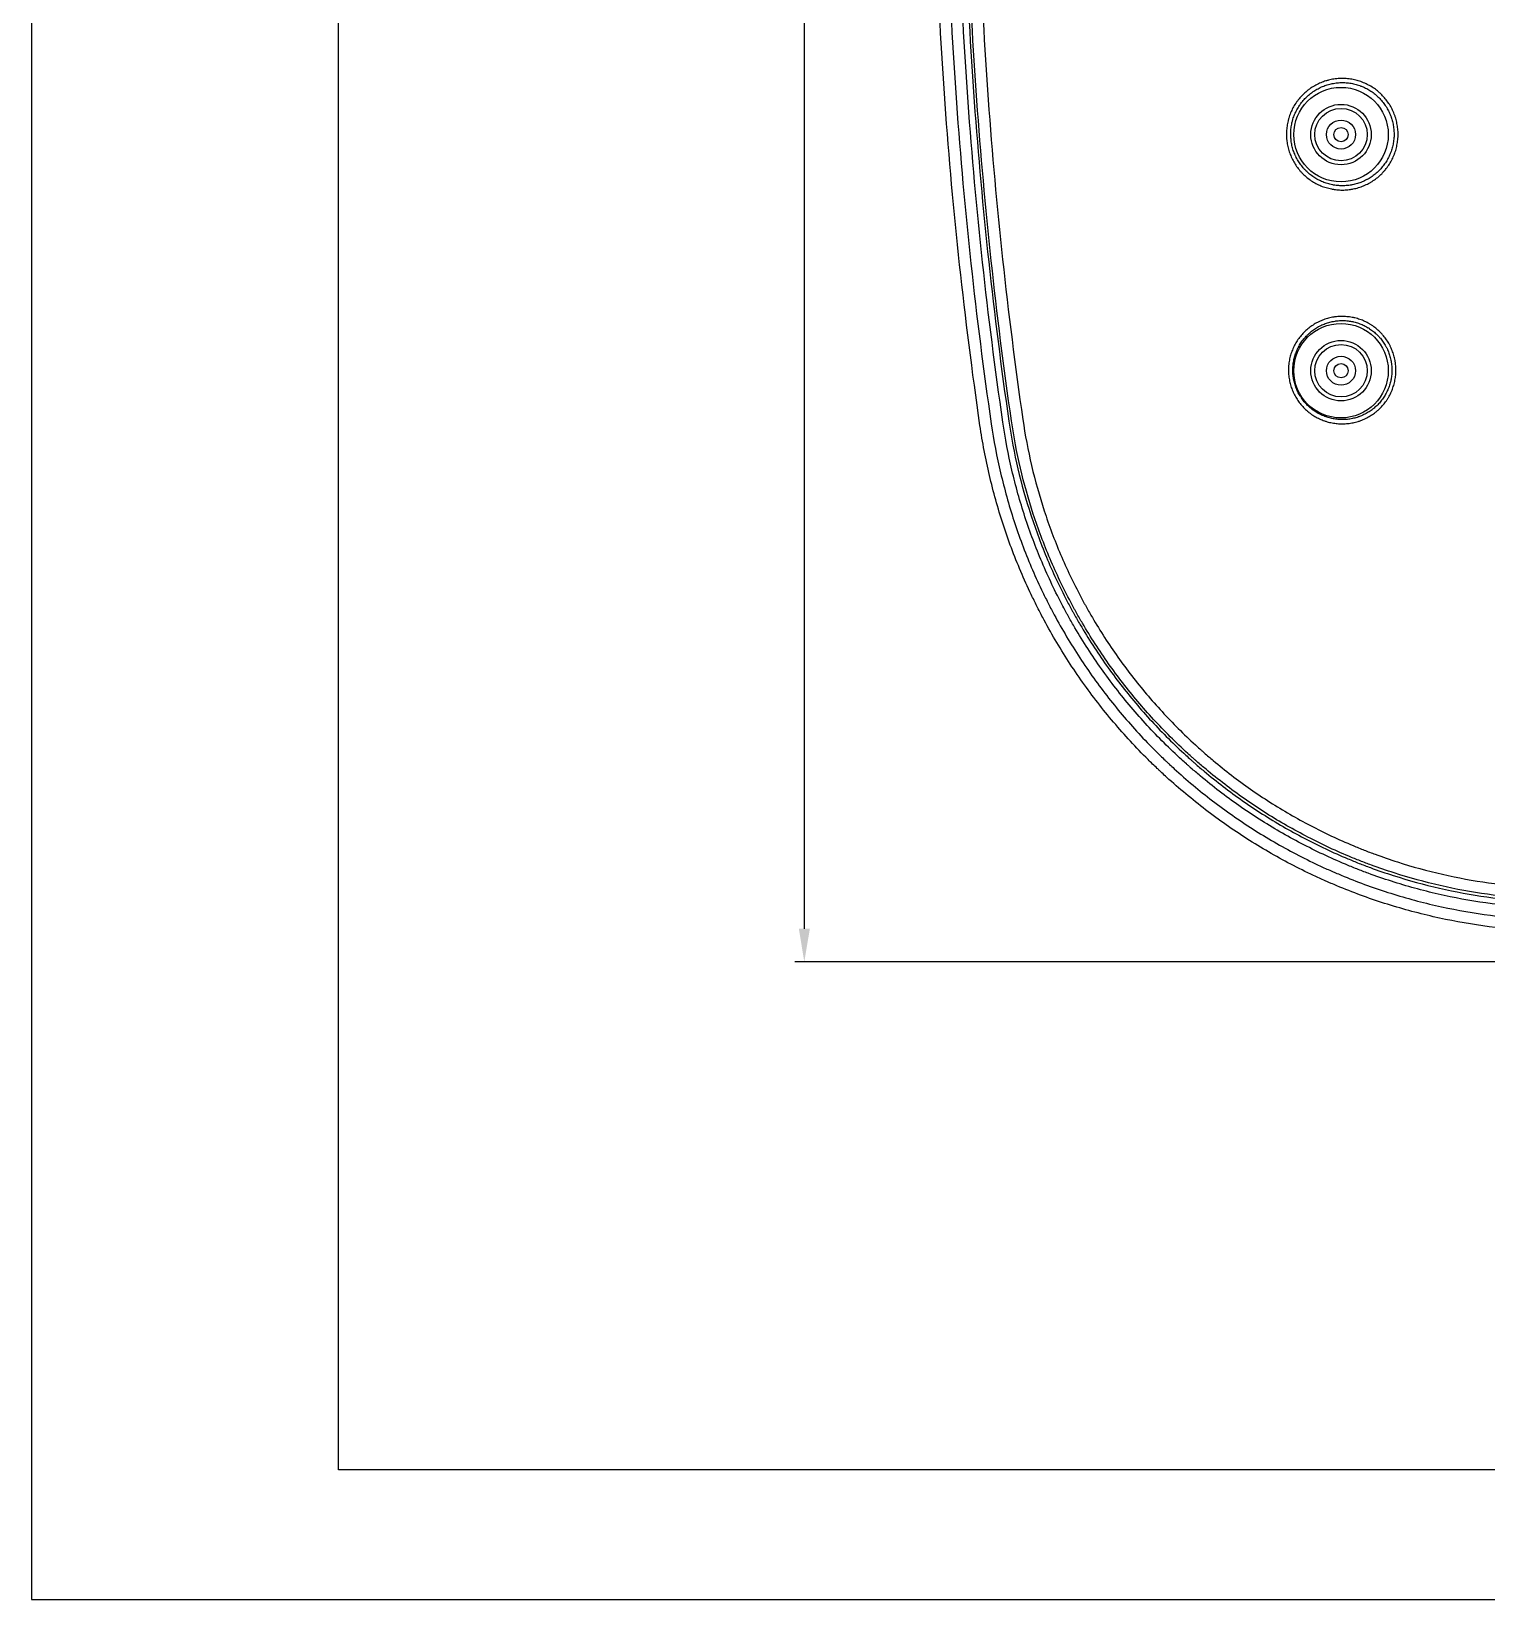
# Model space of a CAD drawing. Extents: x 60870 to 61464, y -29263 to -28843.
# Drawn here: x 60870 to 60993.2, y -29263.5 to -29130.6 of the extents above; entities that cross this region are included whole.
import ezdxf

# ---------------------------------------------------------------- set-up
doc = ezdxf.new("R2010")
doc.units = 0
doc.header["$LTSCALE"] = 7
doc.header["$MEASUREMENT"] = 0
doc.layers.get('0').update_dxf_attribs({"color": 2, "linetype": 'CONTINUOUS'})
for name, color, linetype in [('08_ALL_FEATURES', 7, 'CONTINUOUS'), ('DIM', 2, 'CONTINUOUS'), ('TXT', 4, 'CONTINUOUS')]:
    doc.layers.add(name, color=color, linetype=linetype)

# ---------------------------------------------------------------- blocks, each defined once
blk = doc.blocks.new('BORDER')
for p, q in [((0, 1), (0, 0)), ((0, 0), (1, 0))]:
    blk.add_line(p, q)

msp = doc.modelspace()

# ---------------------------------------------------------------- linework, layer by layer
at = {"layer": '08_ALL_FEATURES', "color": 7, "linetype": 'Continuous'}
for centre, radius in [((60980.92, -29139.39), 4), ((60980.92, -29139.39), 2.56), ((60980.92, -29139.39), 2.22), ((60980.92, -29139.39), 1.23), ((60980.92, -29139.39), 0.6), ((60980.92, -29159.39), 4), ((60980.92, -29159.39), 2.56), ((60980.92, -29159.39), 2.22), ((60980.92, -29159.39), 1.23), ((60980.92, -29159.39), 0.6)]:
    msp.add_circle(centre, radius, dxfattribs=at)
for points, knots in [([(60950.35, -29164.02), (60949.7, -29159.49), (60948.55, -29150.42), (60947.32, -29136.78), (60946.58, -29123.11), (60946.42, -29113.96), (60946.42, -29104.81), (60946.58, -29095.67), (60947.32, -29081.99), (60948.55, -29068.35), (60949.7, -29059.28), (60950.35, -29054.75)], [0, 0, 0, 0, 0.125, 0.25, 0.375, 0.5, 0.5, 0.625, 0.75, 0.875, 1, 1, 1, 1]), ([(60951.31, -29054.88), (60950.65, -29059.4), (60949.51, -29068.45), (60948.28, -29082.06), (60947.55, -29095.7), (60947.38, -29104.82), (60947.38, -29113.95), (60947.55, -29123.07), (60948.28, -29136.72), (60949.51, -29150.33), (60950.65, -29159.37), (60951.31, -29163.89)], [0, 0, 0, 0, 0.125, 0.25, 0.375, 0.5, 0.5, 0.625, 0.75, 0.875, 1, 1, 1, 1]), ([(60952.29, -29163.75), (60951.64, -29159.24), (60950.49, -29150.22), (60949.27, -29136.64), (60948.54, -29123.04), (60948.37, -29113.94), (60948.37, -29104.83), (60948.54, -29095.74), (60949.27, -29082.13), (60950.49, -29068.56), (60951.64, -29059.54), (60952.29, -29055.03)], [0, 0, 0, 0, 0.125, 0.25, 0.375, 0.5, 0.5, 0.625, 0.75, 0.875, 1, 1, 1, 1]), ([(60952.8, -29055.11), (60952.15, -29059.61), (60951.01, -29068.62), (60949.79, -29082.17), (60949.05, -29095.76), (60948.89, -29104.84), (60948.89, -29113.94), (60949.05, -29123.02), (60949.79, -29136.61), (60951.01, -29150.16), (60952.15, -29159.17), (60952.8, -29163.67)], [0, 0, 0, 0, 0.125, 0.25, 0.375, 0.5, 0.5, 0.625, 0.75, 0.875, 1, 1, 1, 1]), ([(60953.02, -29163.64), (60952.37, -29159.12), (60951.8, -29154.6), (60950.82, -29145.55), (60950.01, -29136.51), (60949.28, -29122.95), (60949.03, -29109.39), (60949.28, -29095.83), (60950.01, -29082.26), (60950.82, -29073.22), (60951.8, -29064.18), (60952.37, -29059.66), (60953.02, -29055.14)], [0, 0, 0, 0, 0.125, 0.125, 0.25, 0.375, 0.5, 0.625, 0.75, 0.875, 0.875, 1, 1, 1, 1]), ([(60953.98, -29055.27), (60953.33, -29059.78), (60952.76, -29064.29), (60951.78, -29073.31), (60950.97, -29082.33), (60950.24, -29095.86), (60950, -29109.39), (60950.24, -29122.92), (60950.97, -29136.45), (60951.78, -29145.47), (60952.76, -29154.49), (60953.33, -29159), (60953.98, -29163.51)], [0, 0, 0, 0, 0.125, 0.125, 0.25, 0.375, 0.5, 0.625, 0.75, 0.875, 0.875, 1, 1, 1, 1]), ([(60976.66, -29141.17), (60976.6, -29141.03), (60976.55, -29140.88), (60976.46, -29140.59), (60976.38, -29140.29), (60976.34, -29139.98), (60976.32, -29139.79), (60976.31, -29139.75), (60976.31, -29139.67), (60976.31, -29139.64), (60976.3, -29139.52), (60976.3, -29139.44), (60976.3, -29139.21), (60976.31, -29138.9), (60976.36, -29138.6), (60976.4, -29138.37), (60976.42, -29138.29), (60976.45, -29138.18), (60976.46, -29138.14), (60976.48, -29138.07), (60976.49, -29138.03), (60976.54, -29137.84), (60976.6, -29137.7), (60976.71, -29137.41), (60976.78, -29137.27), (60976.92, -29137), (60977, -29136.87), (60977.11, -29136.71), (60977.13, -29136.67), (60977.18, -29136.61), (60977.25, -29136.52), (60977.32, -29136.42), (60977.47, -29136.25), (60977.67, -29136.02), (60977.9, -29135.81), (60978.08, -29135.66), (60978.14, -29135.61), (60978.23, -29135.54), (60978.27, -29135.52), (60978.33, -29135.48), (60978.36, -29135.45), (60978.52, -29135.35), (60978.79, -29135.19), (60979.07, -29135.06), (60979.35, -29134.94), (60979.5, -29134.88), (60979.68, -29134.83), (60979.72, -29134.82), (60979.8, -29134.8), (60979.91, -29134.77), (60980.02, -29134.74), (60980.25, -29134.7), (60980.55, -29134.65), (60980.86, -29134.63), (60981.05, -29134.63), (60981.09, -29134.63), (60981.17, -29134.64), (60981.21, -29134.64), (60981.33, -29134.64), (60981.4, -29134.65), (60981.64, -29134.67), (60981.94, -29134.72), (60982.24, -29134.79), (60982.46, -29134.86), (60982.53, -29134.88), (60982.64, -29134.92), (60982.68, -29134.93), (60982.75, -29134.96), (60982.79, -29134.98), (60982.97, -29135.05), (60983.11, -29135.12), (60983.38, -29135.26), (60983.65, -29135.42), (60983.9, -29135.6), (60984.05, -29135.72), (60984.08, -29135.75), (60984.13, -29135.8), (60984.16, -29135.83), (60984.25, -29135.9), (60984.31, -29135.96), (60984.47, -29136.12), (60984.68, -29136.35), (60984.86, -29136.6), (60984.97, -29136.76), (60984.99, -29136.79), (60985.04, -29136.86), (60985.06, -29136.89), (60985.12, -29136.99), (60985.15, -29137.06), (60985.26, -29137.26), (60985.33, -29137.4), (60985.42, -29137.62), (60985.46, -29137.73), (60985.5, -29137.84), (60985.52, -29137.91), (60985.54, -29137.95), (60985.59, -29138.14), (60985.63, -29138.29), (60985.69, -29138.59), (60985.74, -29138.89), (60985.75, -29139.2), (60985.75, -29139.4), (60985.75, -29139.43), (60985.75, -29139.51), (60985.75, -29139.55), (60985.74, -29139.67), (60985.74, -29139.75), (60985.71, -29139.98), (60985.67, -29140.28), (60985.59, -29140.58), (60985.53, -29140.8), (60985.5, -29140.88), (60985.46, -29140.99), (60985.45, -29141.02), (60985.42, -29141.09), (60985.41, -29141.13), (60985.33, -29141.31), (60985.27, -29141.45), (60985.12, -29141.72), (60985.04, -29141.85), (60984.87, -29142.11), (60984.78, -29142.23), (60984.66, -29142.39), (60984.63, -29142.41), (60984.58, -29142.47), (60984.5, -29142.56), (60984.42, -29142.65), (60984.26, -29142.81), (60984.03, -29143.02), (60983.78, -29143.2), (60983.59, -29143.33), (60983.52, -29143.37), (60983.42, -29143.43), (60983.39, -29143.45), (60983.32, -29143.49), (60983.29, -29143.51), (60983.12, -29143.6), (60982.84, -29143.73), (60982.55, -29143.84), (60982.25, -29143.93), (60982.1, -29143.96), (60981.91, -29144), (60981.87, -29144.01), (60981.8, -29144.02), (60981.68, -29144.04), (60981.57, -29144.05), (60981.34, -29144.08), (60981.03, -29144.09), (60980.72, -29144.08), (60980.49, -29144.06), (60980.41, -29144.05), (60980.3, -29144.03), (60980.26, -29144.02), (60980.18, -29144.01), (60980.14, -29144), (60979.95, -29143.96), (60979.65, -29143.89), (60979.36, -29143.79), (60979.15, -29143.7), (60979.08, -29143.67), (60978.97, -29143.62), (60978.94, -29143.6), (60978.87, -29143.57), (60978.83, -29143.55), (60978.66, -29143.46), (60978.53, -29143.38), (60978.27, -29143.21), (60978.03, -29143.02), (60977.8, -29142.82), (60977.66, -29142.68), (60977.63, -29142.65), (60977.58, -29142.59), (60977.55, -29142.57), (60977.47, -29142.48), (60977.42, -29142.42), (60977.27, -29142.24), (60977.09, -29141.99), (60976.93, -29141.73), (60976.79, -29141.46), (60976.72, -29141.32), (60976.66, -29141.17)], [0, 0, 0, 0, 0.015625, 0.015625, 0.03125, 0.046875, 0.046875, 0.050781, 0.050781, 0.054687, 0.054687, 0.0625, 0.0625, 0.078125, 0.09375, 0.09375, 0.101562, 0.101562, 0.105469, 0.105469, 0.109375, 0.109375, 0.125, 0.125, 0.140625, 0.140625, 0.15625, 0.15625, 0.160156, 0.160156, 0.164062, 0.171875, 0.171875, 0.1875, 0.203125, 0.203125, 0.210937, 0.210937, 0.214844, 0.214844, 0.21875, 0.21875, 0.234375, 0.25, 0.25, 0.265625, 0.265625, 0.269531, 0.269531, 0.273437, 0.28125, 0.28125, 0.296875, 0.3125, 0.3125, 0.316406, 0.316406, 0.320312, 0.320312, 0.328125, 0.328125, 0.34375, 0.359375, 0.359375, 0.367187, 0.367187, 0.371094, 0.371094, 0.375, 0.375, 0.390625, 0.390625, 0.40625, 0.421875, 0.421875, 0.425781, 0.425781, 0.429687, 0.429687, 0.4375, 0.4375, 0.453125, 0.46875, 0.46875, 0.472656, 0.472656, 0.476562, 0.476562, 0.484375, 0.484375, 0.5, 0.5, 0.507813, 0.511719, 0.511719, 0.515625, 0.515625, 0.53125, 0.53125, 0.546875, 0.5625, 0.5625, 0.566406, 0.566406, 0.570313, 0.570313, 0.578125, 0.578125, 0.59375, 0.609375, 0.609375, 0.617188, 0.617188, 0.621094, 0.621094, 0.625, 0.625, 0.640625, 0.640625, 0.65625, 0.65625, 0.671875, 0.671875, 0.675781, 0.675781, 0.679688, 0.6875, 0.6875, 0.703125, 0.71875, 0.71875, 0.726563, 0.726563, 0.730469, 0.730469, 0.734375, 0.734375, 0.75, 0.765625, 0.765625, 0.78125, 0.78125, 0.785156, 0.785156, 0.789063, 0.796875, 0.796875, 0.8125, 0.828125, 0.828125, 0.835938, 0.835938, 0.839844, 0.839844, 0.84375, 0.84375, 0.859375, 0.875, 0.875, 0.882813, 0.882813, 0.886719, 0.886719, 0.890625, 0.890625, 0.90625, 0.90625, 0.921875, 0.9375, 0.9375, 0.941406, 0.941406, 0.945313, 0.945313, 0.953125, 0.953125, 0.96875, 0.984375, 0.984375, 1, 1, 1, 1]), ([(60977, -29141.03), (60977.01, -29141.07), (60977.03, -29141.1), (60977.06, -29141.17), (60977.1, -29141.26), (60977.15, -29141.36), (60977.25, -29141.55), (60977.4, -29141.79), (60977.57, -29142.02), (60977.7, -29142.19), (60977.75, -29142.24), (60977.82, -29142.32), (60977.85, -29142.35), (60977.9, -29142.4), (60978.02, -29142.53), (60978.26, -29142.75), (60978.49, -29142.91), (60978.73, -29143.07), (60978.85, -29143.15), (60979.11, -29143.28), (60979.24, -29143.34), (60979.5, -29143.45), (60979.77, -29143.55), (60980.05, -29143.62), (60980.22, -29143.65), (60980.26, -29143.66), (60980.33, -29143.67), (60980.36, -29143.68), (60980.47, -29143.69), (60980.54, -29143.7), (60980.76, -29143.72), (60981.04, -29143.73), (60981.33, -29143.72), (60981.54, -29143.7), (60981.61, -29143.69), (60981.72, -29143.67), (60981.75, -29143.67), (60981.82, -29143.66), (60981.86, -29143.65), (60982.04, -29143.61), (60982.17, -29143.58), (60982.45, -29143.5), (60982.71, -29143.4), (60982.97, -29143.28), (60983.13, -29143.19), (60983.16, -29143.18), (60983.23, -29143.14), (60983.26, -29143.12), (60983.35, -29143.07), (60983.41, -29143.03), (60983.59, -29142.91), (60983.82, -29142.74), (60984.03, -29142.55), (60984.18, -29142.4), (60984.23, -29142.34), (60984.33, -29142.24), (60984.37, -29142.18), (60984.51, -29142.02), (60984.68, -29141.79), (60984.83, -29141.54), (60984.96, -29141.29), (60985.02, -29141.16), (60985.09, -29141), (60985.1, -29140.96), (60985.13, -29140.89), (60985.17, -29140.79), (60985.2, -29140.69), (60985.26, -29140.49), (60985.33, -29140.21), (60985.37, -29139.93), (60985.4, -29139.71), (60985.4, -29139.64), (60985.41, -29139.53), (60985.41, -29139.5), (60985.41, -29139.43), (60985.41, -29139.39), (60985.41, -29139.21), (60985.4, -29138.92), (60985.35, -29138.64), (60985.3, -29138.36), (60985.26, -29138.22), (60985.21, -29138.05), (60985.2, -29138.02), (60985.18, -29137.95), (60985.14, -29137.85), (60985.1, -29137.75), (60985.02, -29137.55), (60984.96, -29137.42), (60984.86, -29137.23), (60984.82, -29137.17), (60984.77, -29137.07), (60984.75, -29137.04), (60984.71, -29136.98), (60984.61, -29136.83), (60984.42, -29136.57), (60984.23, -29136.36), (60984.07, -29136.21), (60984.02, -29136.16), (60983.94, -29136.09), (60983.91, -29136.06), (60983.86, -29136.02), (60983.83, -29135.99), (60983.69, -29135.88), (60983.46, -29135.71), (60983.22, -29135.56), (60982.97, -29135.43), (60982.84, -29135.37), (60982.67, -29135.3), (60982.64, -29135.29), (60982.57, -29135.26), (60982.47, -29135.22), (60982.37, -29135.19), (60982.16, -29135.13), (60981.89, -29135.06), (60981.6, -29135.02), (60981.39, -29135), (60981.32, -29134.99), (60981.21, -29134.99), (60981.17, -29134.99), (60981.1, -29134.98), (60981.07, -29134.98), (60980.89, -29134.98), (60980.6, -29135), (60980.32, -29135.04), (60980.04, -29135.1), (60979.9, -29135.13), (60979.62, -29135.22), (60979.49, -29135.26), (60979.23, -29135.37), (60978.97, -29135.5), (60978.72, -29135.64), (60978.58, -29135.74), (60978.55, -29135.76), (60978.49, -29135.81), (60978.46, -29135.83), (60978.37, -29135.89), (60978.31, -29135.94), (60978.15, -29136.07), (60977.94, -29136.26), (60977.75, -29136.47), (60977.61, -29136.64), (60977.54, -29136.73), (60977.48, -29136.81), (60977.44, -29136.87), (60977.42, -29136.9), (60977.32, -29137.05), (60977.25, -29137.17), (60977.11, -29137.43), (60976.99, -29137.68), (60976.89, -29137.95), (60976.84, -29138.12), (60976.83, -29138.16), (60976.81, -29138.23), (60976.8, -29138.26), (60976.78, -29138.37), (60976.76, -29138.44), (60976.72, -29138.65), (60976.68, -29138.93), (60976.66, -29139.22), (60976.66, -29139.43), (60976.67, -29139.5), (60976.67, -29139.65), (60976.68, -29139.72), (60976.7, -29139.93), (60976.74, -29140.22), (60976.81, -29140.49), (60976.89, -29140.77), (60976.94, -29140.9), (60977, -29141.03)], [0, 0, 0, 0, 0.003906, 0.003906, 0.007813, 0.015625, 0.015625, 0.03125, 0.046875, 0.046875, 0.054688, 0.054688, 0.058594, 0.058594, 0.0625, 0.078125, 0.09375, 0.09375, 0.109375, 0.109375, 0.125, 0.125, 0.140625, 0.15625, 0.15625, 0.160156, 0.160156, 0.164063, 0.164063, 0.171875, 0.171875, 0.1875, 0.203125, 0.203125, 0.210938, 0.210938, 0.214844, 0.214844, 0.21875, 0.21875, 0.234375, 0.234375, 0.25, 0.265625, 0.265625, 0.269531, 0.269531, 0.273438, 0.273438, 0.28125, 0.28125, 0.296875, 0.3125, 0.3125, 0.320313, 0.320313, 0.328125, 0.328125, 0.34375, 0.359375, 0.359375, 0.375, 0.375, 0.378906, 0.378906, 0.382813, 0.390625, 0.390625, 0.40625, 0.421875, 0.421875, 0.429688, 0.429688, 0.433594, 0.433594, 0.4375, 0.4375, 0.453125, 0.46875, 0.46875, 0.484375, 0.484375, 0.488281, 0.488281, 0.492188, 0.5, 0.5, 0.515625, 0.515625, 0.523438, 0.523438, 0.527344, 0.527344, 0.53125, 0.546875, 0.5625, 0.5625, 0.570313, 0.570313, 0.574219, 0.574219, 0.578125, 0.578125, 0.59375, 0.609375, 0.609375, 0.625, 0.625, 0.628906, 0.628906, 0.632813, 0.640625, 0.640625, 0.65625, 0.671875, 0.671875, 0.679688, 0.679688, 0.683594, 0.683594, 0.6875, 0.6875, 0.703125, 0.71875, 0.71875, 0.734375, 0.734375, 0.75, 0.75, 0.765625, 0.78125, 0.78125, 0.785156, 0.785156, 0.789063, 0.789063, 0.796875, 0.796875, 0.8125, 0.828125, 0.828125, 0.835938, 0.839844, 0.839844, 0.84375, 0.84375, 0.859375, 0.859375, 0.875, 0.890625, 0.890625, 0.894531, 0.894531, 0.898438, 0.898438, 0.90625, 0.90625, 0.921875, 0.9375, 0.9375, 0.945313, 0.945313, 0.953125, 0.953125, 0.96875, 0.984375, 0.984375, 1, 1, 1, 1]), ([(60977.14, -29161.71), (60977.06, -29161.59), (60976.99, -29161.45), (60976.86, -29161.19), (60976.74, -29160.91), (60976.65, -29160.63), (60976.6, -29160.41), (60976.58, -29160.34), (60976.55, -29160.19), (60976.54, -29160.12), (60976.5, -29159.9), (60976.47, -29159.6), (60976.47, -29159.31), (60976.48, -29159.08), (60976.48, -29159.01), (60976.49, -29158.9), (60976.5, -29158.86), (60976.5, -29158.79), (60976.51, -29158.75), (60976.54, -29158.56), (60976.56, -29158.42), (60976.63, -29158.13), (60976.67, -29157.99), (60976.77, -29157.71), (60976.83, -29157.57), (60976.91, -29157.4), (60976.92, -29157.36), (60976.96, -29157.3), (60977.01, -29157.2), (60977.06, -29157.1), (60977.17, -29156.91), (60977.34, -29156.66), (60977.52, -29156.43), (60977.67, -29156.26), (60977.72, -29156.21), (60977.8, -29156.13), (60977.83, -29156.1), (60977.88, -29156.05), (60977.91, -29156.02), (60978.05, -29155.9), (60978.28, -29155.71), (60978.52, -29155.54), (60978.77, -29155.38), (60978.9, -29155.31), (60979.11, -29155.21), (60979.18, -29155.18), (60979.31, -29155.13), (60979.38, -29155.1), (60979.59, -29155.02), (60979.87, -29154.93), (60980.16, -29154.87), (60980.35, -29154.84), (60980.39, -29154.84), (60980.46, -29154.83), (60980.5, -29154.82), (60980.61, -29154.81), (60980.68, -29154.81), (60980.91, -29154.79), (60981.2, -29154.79), (60981.5, -29154.82), (60981.72, -29154.85), (60981.79, -29154.86), (60981.9, -29154.88), (60981.94, -29154.89), (60982.01, -29154.9), (60982.05, -29154.91), (60982.23, -29154.96), (60982.38, -29155), (60982.66, -29155.09), (60982.93, -29155.21), (60983.19, -29155.34), (60983.36, -29155.44), (60983.39, -29155.46), (60983.45, -29155.5), (60983.48, -29155.52), (60983.58, -29155.58), (60983.64, -29155.62), (60983.82, -29155.75), (60984.05, -29155.94), (60984.26, -29156.15), (60984.39, -29156.29), (60984.41, -29156.31), (60984.46, -29156.37), (60984.49, -29156.4), (60984.56, -29156.48), (60984.61, -29156.54), (60984.74, -29156.72), (60984.83, -29156.85), (60984.94, -29157.04), (60985, -29157.13), (60985.05, -29157.23), (60985.09, -29157.3), (60985.1, -29157.33), (60985.18, -29157.5), (60985.24, -29157.64), (60985.34, -29157.92), (60985.43, -29158.2), (60985.49, -29158.49), (60985.52, -29158.68), (60985.53, -29158.71), (60985.54, -29158.79), (60985.54, -29158.83), (60985.55, -29158.94), (60985.56, -29159.01), (60985.57, -29159.24), (60985.57, -29159.53), (60985.55, -29159.83), (60985.51, -29160.05), (60985.5, -29160.12), (60985.47, -29160.27), (60985.46, -29160.34), (60985.41, -29160.56), (60985.36, -29160.7), (60985.27, -29160.98), (60985.21, -29161.12), (60985.08, -29161.39), (60985.02, -29161.52), (60984.92, -29161.68), (60984.9, -29161.71), (60984.86, -29161.78), (60984.8, -29161.87), (60984.74, -29161.96), (60984.61, -29162.15), (60984.42, -29162.38), (60984.21, -29162.59), (60984.05, -29162.74), (60983.99, -29162.79), (60983.9, -29162.86), (60983.87, -29162.88), (60983.82, -29162.93), (60983.79, -29162.95), (60983.64, -29163.06), (60983.39, -29163.23), (60983.13, -29163.37), (60982.86, -29163.5), (60982.73, -29163.56), (60982.55, -29163.63), (60982.51, -29163.64), (60982.44, -29163.66), (60982.34, -29163.7), (60982.23, -29163.73), (60982.01, -29163.78), (60981.72, -29163.84), (60981.43, -29163.87), (60981.21, -29163.89), (60981.13, -29163.89), (60981.02, -29163.89), (60980.98, -29163.89), (60980.91, -29163.89), (60980.87, -29163.89), (60980.68, -29163.88), (60980.39, -29163.85), (60980.1, -29163.8), (60979.88, -29163.75), (60979.81, -29163.73), (60979.7, -29163.7), (60979.66, -29163.68), (60979.59, -29163.66), (60979.56, -29163.65), (60979.38, -29163.59), (60979.24, -29163.53), (60978.97, -29163.41), (60978.71, -29163.27), (60978.46, -29163.11), (60978.31, -29163), (60978.28, -29162.97), (60978.22, -29162.93), (60978.19, -29162.91), (60978.1, -29162.83), (60978.05, -29162.79), (60977.88, -29162.64), (60977.67, -29162.43), (60977.48, -29162.2), (60977.3, -29161.97), (60977.22, -29161.84), (60977.14, -29161.71)], [0, 0, 0, 0, 0.015625, 0.015625, 0.03125, 0.046875, 0.046875, 0.054687, 0.054687, 0.0625, 0.0625, 0.078125, 0.09375, 0.09375, 0.101562, 0.101562, 0.105469, 0.105469, 0.109375, 0.109375, 0.125, 0.125, 0.140625, 0.140625, 0.15625, 0.15625, 0.160156, 0.160156, 0.164062, 0.171875, 0.171875, 0.1875, 0.203125, 0.203125, 0.210937, 0.210937, 0.214844, 0.214844, 0.21875, 0.21875, 0.234375, 0.25, 0.25, 0.265625, 0.265625, 0.273437, 0.273437, 0.28125, 0.28125, 0.296875, 0.3125, 0.3125, 0.316406, 0.316406, 0.320312, 0.320312, 0.328125, 0.328125, 0.34375, 0.359375, 0.359375, 0.367187, 0.367187, 0.371094, 0.371094, 0.375, 0.375, 0.390625, 0.390625, 0.40625, 0.421875, 0.421875, 0.425781, 0.425781, 0.429687, 0.429687, 0.4375, 0.4375, 0.453125, 0.46875, 0.46875, 0.472656, 0.472656, 0.476562, 0.476562, 0.484375, 0.484375, 0.5, 0.5, 0.507812, 0.511719, 0.511719, 0.515625, 0.515625, 0.53125, 0.53125, 0.546875, 0.5625, 0.5625, 0.566406, 0.566406, 0.570312, 0.570312, 0.578125, 0.578125, 0.59375, 0.609375, 0.609375, 0.617187, 0.617187, 0.625, 0.625, 0.640625, 0.640625, 0.65625, 0.65625, 0.671875, 0.671875, 0.675781, 0.675781, 0.679687, 0.6875, 0.6875, 0.703125, 0.71875, 0.71875, 0.726562, 0.726562, 0.730469, 0.730469, 0.734375, 0.734375, 0.75, 0.765625, 0.765625, 0.78125, 0.78125, 0.785156, 0.785156, 0.789062, 0.796875, 0.796875, 0.8125, 0.828125, 0.828125, 0.835937, 0.835937, 0.839844, 0.839844, 0.84375, 0.84375, 0.859375, 0.875, 0.875, 0.882812, 0.882812, 0.886719, 0.886719, 0.890625, 0.890625, 0.90625, 0.90625, 0.921875, 0.9375, 0.9375, 0.941406, 0.941406, 0.945312, 0.945312, 0.953125, 0.953125, 0.96875, 0.984375, 0.984375, 1, 1, 1, 1]), ([(60977.45, -29161.52), (60977.47, -29161.55), (60977.49, -29161.58), (60977.53, -29161.64), (60977.58, -29161.73), (60977.64, -29161.81), (60977.77, -29161.97), (60977.94, -29162.18), (60978.14, -29162.38), (60978.29, -29162.51), (60978.34, -29162.56), (60978.42, -29162.62), (60978.45, -29162.64), (60978.51, -29162.69), (60978.53, -29162.71), (60978.67, -29162.81), (60978.9, -29162.96), (60979.14, -29163.09), (60979.39, -29163.2), (60979.52, -29163.25), (60979.72, -29163.32), (60979.78, -29163.34), (60979.91, -29163.38), (60979.98, -29163.4), (60980.18, -29163.45), (60980.45, -29163.5), (60980.72, -29163.52), (60980.89, -29163.53), (60980.93, -29163.53), (60981, -29163.53), (60981.03, -29163.53), (60981.14, -29163.53), (60981.2, -29163.53), (60981.41, -29163.52), (60981.68, -29163.49), (60981.95, -29163.43), (60982.15, -29163.38), (60982.25, -29163.35), (60982.35, -29163.32), (60982.41, -29163.3), (60982.44, -29163.29), (60982.61, -29163.23), (60982.73, -29163.17), (60982.98, -29163.05), (60983.22, -29162.92), (60983.45, -29162.77), (60983.58, -29162.67), (60983.61, -29162.64), (60983.67, -29162.6), (60983.69, -29162.58), (60983.77, -29162.51), (60983.82, -29162.47), (60983.98, -29162.33), (60984.17, -29162.13), (60984.34, -29161.92), (60984.46, -29161.76), (60984.5, -29161.7), (60984.58, -29161.58), (60984.61, -29161.52), (60984.72, -29161.35), (60984.78, -29161.22), (60984.9, -29160.98), (60984.95, -29160.85), (60985.04, -29160.59), (60985.08, -29160.46), (60985.12, -29160.29), (60985.13, -29160.26), (60985.14, -29160.19), (60985.16, -29160.09), (60985.18, -29159.99), (60985.21, -29159.78), (60985.23, -29159.51), (60985.23, -29159.24), (60985.22, -29159.03), (60985.21, -29158.96), (60985.2, -29158.86), (60985.2, -29158.83), (60985.19, -29158.76), (60985.18, -29158.72), (60985.16, -29158.55), (60985.1, -29158.28), (60985.02, -29158.02), (60984.93, -29157.77), (60984.87, -29157.64), (60984.8, -29157.48), (60984.78, -29157.45), (60984.75, -29157.39), (60984.7, -29157.3), (60984.65, -29157.21), (60984.54, -29157.03), (60984.47, -29156.92), (60984.34, -29156.76), (60984.3, -29156.7), (60984.23, -29156.62), (60984.21, -29156.6), (60984.16, -29156.54), (60984.05, -29156.42), (60983.83, -29156.2), (60983.61, -29156.03), (60983.45, -29155.91), (60983.39, -29155.87), (60983.3, -29155.81), (60983.28, -29155.79), (60983.22, -29155.75), (60983.19, -29155.74), (60983.04, -29155.65), (60982.8, -29155.52), (60982.54, -29155.42), (60982.28, -29155.33), (60982.15, -29155.29), (60981.98, -29155.25), (60981.95, -29155.24), (60981.88, -29155.23), (60981.78, -29155.21), (60981.68, -29155.19), (60981.48, -29155.16), (60981.2, -29155.14), (60980.93, -29155.14), (60980.72, -29155.15), (60980.66, -29155.16), (60980.55, -29155.17), (60980.52, -29155.17), (60980.45, -29155.18), (60980.42, -29155.19), (60980.25, -29155.21), (60979.98, -29155.27), (60979.72, -29155.35), (60979.46, -29155.45), (60979.33, -29155.5), (60979.08, -29155.62), (60978.96, -29155.69), (60978.73, -29155.83), (60978.5, -29155.98), (60978.29, -29156.16), (60978.17, -29156.27), (60978.14, -29156.3), (60978.09, -29156.35), (60978.07, -29156.37), (60977.99, -29156.44), (60977.95, -29156.49), (60977.81, -29156.65), (60977.64, -29156.86), (60977.49, -29157.09), (60977.38, -29157.27), (60977.33, -29157.36), (60977.29, -29157.45), (60977.26, -29157.51), (60977.24, -29157.54), (60977.17, -29157.7), (60977.12, -29157.83), (60977.03, -29158.09), (60976.95, -29158.35), (60976.9, -29158.62), (60976.87, -29158.79), (60976.87, -29158.82), (60976.86, -29158.89), (60976.86, -29158.92), (60976.85, -29159.03), (60976.84, -29159.1), (60976.83, -29159.3), (60976.84, -29159.58), (60976.87, -29159.85), (60976.9, -29160.05), (60976.91, -29160.12), (60976.94, -29160.25), (60976.95, -29160.32), (60977.01, -29160.52), (60977.09, -29160.78), (60977.19, -29161.04), (60977.31, -29161.28), (60977.38, -29161.4), (60977.45, -29161.52)], [0, 0, 0, 0, 0.003906, 0.003906, 0.007813, 0.015625, 0.015625, 0.03125, 0.046875, 0.046875, 0.054688, 0.054688, 0.058594, 0.058594, 0.0625, 0.0625, 0.078125, 0.09375, 0.09375, 0.109375, 0.109375, 0.117188, 0.117188, 0.125, 0.125, 0.140625, 0.15625, 0.15625, 0.160156, 0.160156, 0.164063, 0.164063, 0.171875, 0.171875, 0.1875, 0.203125, 0.203125, 0.210938, 0.214844, 0.214844, 0.21875, 0.21875, 0.234375, 0.234375, 0.25, 0.265625, 0.265625, 0.269531, 0.269531, 0.273438, 0.273438, 0.28125, 0.28125, 0.296875, 0.3125, 0.3125, 0.320313, 0.320313, 0.328125, 0.328125, 0.34375, 0.34375, 0.359375, 0.359375, 0.375, 0.375, 0.378906, 0.378906, 0.382813, 0.390625, 0.390625, 0.40625, 0.421875, 0.421875, 0.429688, 0.429688, 0.433594, 0.433594, 0.4375, 0.4375, 0.453125, 0.46875, 0.46875, 0.484375, 0.484375, 0.488281, 0.488281, 0.492188, 0.5, 0.5, 0.515625, 0.515625, 0.523438, 0.523438, 0.527344, 0.527344, 0.53125, 0.546875, 0.5625, 0.5625, 0.570313, 0.570313, 0.574219, 0.574219, 0.578125, 0.578125, 0.59375, 0.609375, 0.609375, 0.625, 0.625, 0.628906, 0.628906, 0.632813, 0.640625, 0.640625, 0.65625, 0.671875, 0.671875, 0.679688, 0.679688, 0.683594, 0.683594, 0.6875, 0.6875, 0.703125, 0.71875, 0.71875, 0.734375, 0.734375, 0.75, 0.75, 0.765625, 0.78125, 0.78125, 0.785156, 0.785156, 0.789063, 0.789063, 0.796875, 0.796875, 0.8125, 0.828125, 0.828125, 0.835938, 0.839844, 0.839844, 0.84375, 0.84375, 0.859375, 0.859375, 0.875, 0.890625, 0.890625, 0.894531, 0.894531, 0.898438, 0.898438, 0.90625, 0.90625, 0.921875, 0.9375, 0.9375, 0.945313, 0.945313, 0.953125, 0.953125, 0.96875, 0.984375, 0.984375, 1, 1, 1, 1]), ([(60997.23, -29206.82), (60995.78, -29206.75), (60994.35, -29206.61), (60991.52, -29206.21), (60990.12, -29205.95), (60987.35, -29205.32), (60985.97, -29204.94), (60983.25, -29204.07), (60981.91, -29203.58), (60980.41, -29202.95), (60980.16, -29202.85), (60979.92, -29202.74), (60979.75, -29202.67), (60979.67, -29202.63), (60979.25, -29202.45), (60978.93, -29202.3), (60977.95, -29201.84), (60977.3, -29201.52), (60975.4, -29200.52), (60974.16, -29199.8), (60971.76, -29198.27), (60970.59, -29197.45), (60968.32, -29195.71), (60967.22, -29194.79), (60966.02, -29193.7), (60965.89, -29193.57), (60965.69, -29193.39), (60965.62, -29193.33), (60965.49, -29193.2), (60965.16, -29192.89), (60964.84, -29192.58), (60964.07, -29191.82), (60963.58, -29191.3), (60962.12, -29189.72), (60961.2, -29188.63), (60959.45, -29186.37), (60958.62, -29185.21), (60957.07, -29182.81), (60956.34, -29181.57), (60955.58, -29180.13), (60955.5, -29179.97), (60955.33, -29179.65), (60955.09, -29179.17), (60954.85, -29178.68), (60954.39, -29177.71), (60954.09, -29177.05), (60953.25, -29175.08), (60952.25, -29172.4), (60951.48, -29169.65), (60950.83, -29166.87), (60950.56, -29165.45), (60950.35, -29164.02)], [0, 0, 0, 0, 0.0625, 0.0625, 0.125, 0.125, 0.1875, 0.1875, 0.25, 0.25, 0.257812, 0.261719, 0.261719, 0.265625, 0.265625, 0.28125, 0.28125, 0.3125, 0.3125, 0.375, 0.375, 0.4375, 0.4375, 0.5, 0.5, 0.507812, 0.507812, 0.511719, 0.511719, 0.515625, 0.53125, 0.53125, 0.5625, 0.5625, 0.625, 0.625, 0.6875, 0.6875, 0.75, 0.75, 0.757812, 0.757812, 0.765625, 0.78125, 0.78125, 0.8125, 0.8125, 0.875, 0.9375, 0.9375, 1, 1, 1, 1]), ([(60951.31, -29163.89), (60951.51, -29165.3), (60951.78, -29166.68), (60952.42, -29169.41), (60953.17, -29172.11), (60954.15, -29174.73), (60954.97, -29176.67), (60955.26, -29177.31), (60955.72, -29178.26), (60955.95, -29178.74), (60956.19, -29179.21), (60956.35, -29179.53), (60956.44, -29179.68), (60957.18, -29181.09), (60957.9, -29182.31), (60959.42, -29184.66), (60960.23, -29185.8), (60961.94, -29188.01), (60962.84, -29189.08), (60964.27, -29190.63), (60964.76, -29191.14), (60965.51, -29191.88), (60965.83, -29192.19), (60966.15, -29192.5), (60966.28, -29192.62), (60966.34, -29192.68), (60966.54, -29192.86), (60966.67, -29192.98), (60967.84, -29194.05), (60968.92, -29194.96), (60971.15, -29196.66), (60972.29, -29197.46), (60974.65, -29198.97), (60975.86, -29199.67), (60977.73, -29200.65), (60978.36, -29200.96), (60979.32, -29201.41), (60979.64, -29201.56), (60980.04, -29201.74), (60980.13, -29201.77), (60980.29, -29201.84), (60980.53, -29201.95), (60980.78, -29202.05), (60982.24, -29202.67), (60983.56, -29203.15), (60986.23, -29204), (60987.57, -29204.37), (60990.29, -29204.99), (60991.66, -29205.25), (60994.44, -29205.64), (60995.84, -29205.77), (60997.26, -29205.85)], [0, 0, 0, 0, 0.0625, 0.0625, 0.125, 0.1875, 0.1875, 0.21875, 0.21875, 0.234375, 0.242187, 0.242187, 0.25, 0.25, 0.3125, 0.3125, 0.375, 0.375, 0.4375, 0.4375, 0.46875, 0.46875, 0.484375, 0.488281, 0.488281, 0.492187, 0.492187, 0.5, 0.5, 0.5625, 0.5625, 0.625, 0.625, 0.6875, 0.6875, 0.71875, 0.71875, 0.734375, 0.734375, 0.738281, 0.738281, 0.742187, 0.75, 0.75, 0.8125, 0.8125, 0.875, 0.875, 0.9375, 0.9375, 1, 1, 1, 1]), ([(60997.32, -29204.86), (60995.93, -29204.79), (60994.56, -29204.66), (60991.83, -29204.28), (60989.14, -29203.78), (60986.49, -29203.05), (60984.53, -29202.42), (60983.88, -29202.2), (60982.9, -29201.84), (60982.42, -29201.65), (60981.94, -29201.46), (60981.61, -29201.33), (60981.45, -29201.26), (60980.01, -29200.66), (60978.77, -29200.07), (60976.33, -29198.8), (60975.15, -29198.11), (60972.84, -29196.63), (60971.71, -29195.85), (60970.07, -29194.59), (60969.54, -29194.16), (60968.74, -29193.49), (60968.41, -29193.21), (60968.09, -29192.93), (60967.96, -29192.81), (60967.89, -29192.75), (60967.7, -29192.58), (60967.57, -29192.46), (60966.42, -29191.41), (60965.44, -29190.44), (60963.58, -29188.42), (60962.69, -29187.37), (60961.02, -29185.2), (60960.22, -29184.08), (60959.1, -29182.35), (60958.74, -29181.76), (60958.22, -29180.86), (60958.04, -29180.56), (60957.83, -29180.18), (60957.79, -29180.11), (60957.71, -29179.96), (60957.58, -29179.73), (60957.46, -29179.5), (60956.73, -29178.12), (60956.14, -29176.88), (60955.07, -29174.35), (60954.59, -29173.07), (60953.74, -29170.47), (60953.37, -29169.15), (60952.75, -29166.48), (60952.49, -29165.12), (60952.29, -29163.75)], [0, 0, 0, 0, 0.0625, 0.0625, 0.125, 0.1875, 0.1875, 0.21875, 0.21875, 0.234375, 0.242188, 0.242188, 0.25, 0.25, 0.3125, 0.3125, 0.375, 0.375, 0.4375, 0.4375, 0.46875, 0.46875, 0.484375, 0.488281, 0.488281, 0.492188, 0.492188, 0.5, 0.5, 0.5625, 0.5625, 0.625, 0.625, 0.6875, 0.6875, 0.71875, 0.71875, 0.734375, 0.734375, 0.738281, 0.738281, 0.742187, 0.75, 0.75, 0.8125, 0.8125, 0.875, 0.875, 0.9375, 0.9375, 1, 1, 1, 1]), ([(60952.8, -29163.67), (60953, -29165.03), (60953.25, -29166.37), (60953.87, -29169.02), (60954.24, -29170.32), (60955.08, -29172.89), (60955.55, -29174.16), (60956.61, -29176.66), (60957.19, -29177.89), (60957.91, -29179.25), (60958.04, -29179.48), (60958.16, -29179.71), (60958.24, -29179.86), (60958.28, -29179.93), (60958.49, -29180.31), (60958.66, -29180.61), (60959.18, -29181.49), (60959.54, -29182.07), (60960.65, -29183.79), (60961.43, -29184.9), (60963.09, -29187.04), (60963.97, -29188.08), (60965.81, -29190.08), (60966.78, -29191.04), (60967.92, -29192.08), (60968.05, -29192.2), (60968.24, -29192.37), (60968.3, -29192.43), (60968.43, -29192.54), (60968.75, -29192.83), (60969.08, -29193.1), (60969.87, -29193.76), (60970.4, -29194.19), (60972.02, -29195.43), (60973.13, -29196.21), (60975.42, -29197.67), (60976.59, -29198.35), (60979, -29199.61), (60980.23, -29200.2), (60981.66, -29200.79), (60981.82, -29200.86), (60982.13, -29200.99), (60982.61, -29201.18), (60983.09, -29201.36), (60984.05, -29201.72), (60984.7, -29201.94), (60986.64, -29202.56), (60989.26, -29203.28), (60991.93, -29203.77), (60994.62, -29204.15), (60995.98, -29204.28), (60997.36, -29204.35)], [0, 0, 0, 0, 0.0625, 0.0625, 0.125, 0.125, 0.1875, 0.1875, 0.25, 0.25, 0.257812, 0.261719, 0.261719, 0.265625, 0.265625, 0.28125, 0.28125, 0.3125, 0.3125, 0.375, 0.375, 0.4375, 0.4375, 0.5, 0.5, 0.507813, 0.507813, 0.511719, 0.511719, 0.515625, 0.53125, 0.53125, 0.5625, 0.5625, 0.625, 0.625, 0.6875, 0.6875, 0.75, 0.75, 0.757813, 0.757813, 0.765625, 0.78125, 0.78125, 0.8125, 0.8125, 0.875, 0.9375, 0.9375, 1, 1, 1, 1]), ([(60997.37, -29204.13), (60996, -29204.05), (60994.65, -29203.92), (60991.97, -29203.55), (60989.31, -29203.06), (60986.71, -29202.34), (60984.77, -29201.72), (60984.13, -29201.5), (60983.17, -29201.15), (60982.7, -29200.97), (60982.22, -29200.78), (60981.9, -29200.65), (60981.74, -29200.58), (60980.33, -29199.99), (60979.1, -29199.41), (60976.7, -29198.15), (60975.53, -29197.48), (60973.26, -29196.02), (60972.15, -29195.25), (60970.54, -29194.01), (60970.01, -29193.59), (60969.23, -29192.93), (60968.9, -29192.65), (60968.58, -29192.37), (60968.45, -29192.26), (60968.39, -29192.2), (60968.2, -29192.03), (60968.07, -29191.92), (60966.94, -29190.88), (60965.97, -29189.92), (60964.14, -29187.93), (60963.27, -29186.9), (60961.62, -29184.77), (60960.84, -29183.66), (60959.73, -29181.95), (60959.38, -29181.37), (60958.86, -29180.49), (60958.69, -29180.2), (60958.48, -29179.82), (60958.44, -29179.75), (60958.36, -29179.6), (60958.24, -29179.37), (60958.12, -29179.15), (60957.4, -29177.79), (60956.82, -29176.57), (60955.76, -29174.08), (60955.29, -29172.82), (60954.45, -29170.26), (60954.09, -29168.96), (60953.47, -29166.33), (60953.22, -29164.99), (60953.02, -29163.64)], [0, 0, 0, 0, 0.0625, 0.0625, 0.125, 0.1875, 0.1875, 0.21875, 0.21875, 0.234375, 0.242188, 0.242188, 0.25, 0.25, 0.3125, 0.3125, 0.375, 0.375, 0.4375, 0.4375, 0.46875, 0.46875, 0.484375, 0.488281, 0.488281, 0.492188, 0.492188, 0.5, 0.5, 0.5625, 0.5625, 0.625, 0.625, 0.6875, 0.6875, 0.71875, 0.71875, 0.734375, 0.734375, 0.738281, 0.738281, 0.742188, 0.75, 0.75, 0.8125, 0.8125, 0.875, 0.875, 0.9375, 0.9375, 1, 1, 1, 1]), ([(60953.98, -29163.51), (60954.17, -29164.83), (60954.42, -29166.14), (60955.03, -29168.72), (60955.38, -29169.99), (60956.2, -29172.5), (60956.66, -29173.73), (60957.69, -29176.17), (60958.26, -29177.36), (60958.97, -29178.69), (60959.08, -29178.91), (60959.2, -29179.13), (60959.29, -29179.28), (60959.33, -29179.35), (60959.53, -29179.72), (60959.7, -29180.01), (60960.2, -29180.87), (60960.55, -29181.44), (60961.63, -29183.11), (60962.4, -29184.19), (60964.01, -29186.28), (60964.87, -29187.29), (60966.66, -29189.24), (60967.6, -29190.18), (60968.71, -29191.19), (60968.84, -29191.31), (60969.02, -29191.47), (60969.09, -29191.53), (60969.21, -29191.64), (60969.53, -29191.92), (60969.84, -29192.19), (60970.61, -29192.83), (60971.13, -29193.25), (60972.71, -29194.46), (60973.79, -29195.22), (60976.02, -29196.64), (60977.16, -29197.3), (60979.51, -29198.53), (60980.71, -29199.1), (60982.1, -29199.68), (60982.26, -29199.74), (60982.57, -29199.87), (60983.03, -29200.06), (60983.5, -29200.23), (60984.44, -29200.58), (60985.07, -29200.8), (60986.96, -29201.4), (60989.51, -29202.1), (60992.11, -29202.58), (60994.73, -29202.95), (60996.06, -29203.08), (60997.4, -29203.15)], [0, 0, 0, 0, 0.0625, 0.0625, 0.125, 0.125, 0.1875, 0.1875, 0.25, 0.25, 0.257813, 0.261719, 0.261719, 0.265625, 0.265625, 0.28125, 0.28125, 0.3125, 0.3125, 0.375, 0.375, 0.4375, 0.4375, 0.5, 0.5, 0.507813, 0.507813, 0.511719, 0.511719, 0.515625, 0.53125, 0.53125, 0.5625, 0.5625, 0.625, 0.625, 0.6875, 0.6875, 0.75, 0.75, 0.757813, 0.757813, 0.765625, 0.78125, 0.78125, 0.8125, 0.8125, 0.875, 0.9375, 0.9375, 1, 1, 1, 1])]:
    msp.add_open_spline(points, degree=3, knots=knots, dxfattribs=at)
at = {"layer": 'DIM'}
for p, q in [((60935.48, -29012.12), (60935.48, -29206.66)), ((61095.71, -29209.46), (60934.68, -29209.46))]:
    msp.add_line(p, q, dxfattribs=at)
msp.add_solid([(60935.02, -29206.66), (60935.95, -29206.66), (60935.48, -29209.46)], dxfattribs=at)
at = {"layer": 'TXT', "color": 4}
for p, q in [((60896.04, -29252.48), (60896.04, -28862.48)), ((61450.04, -29252.48), (60896.04, -29252.48))]:
    msp.add_line(p, q, dxfattribs=at)

# ---------------------------------------------------------------- block references
at = {"xscale": 594, "yscale": 420, "zscale": 594}
msp.add_blockref('BORDER', (60870.04, -29263.48), dxfattribs=at)

doc.saveas('drawing.dxf')
